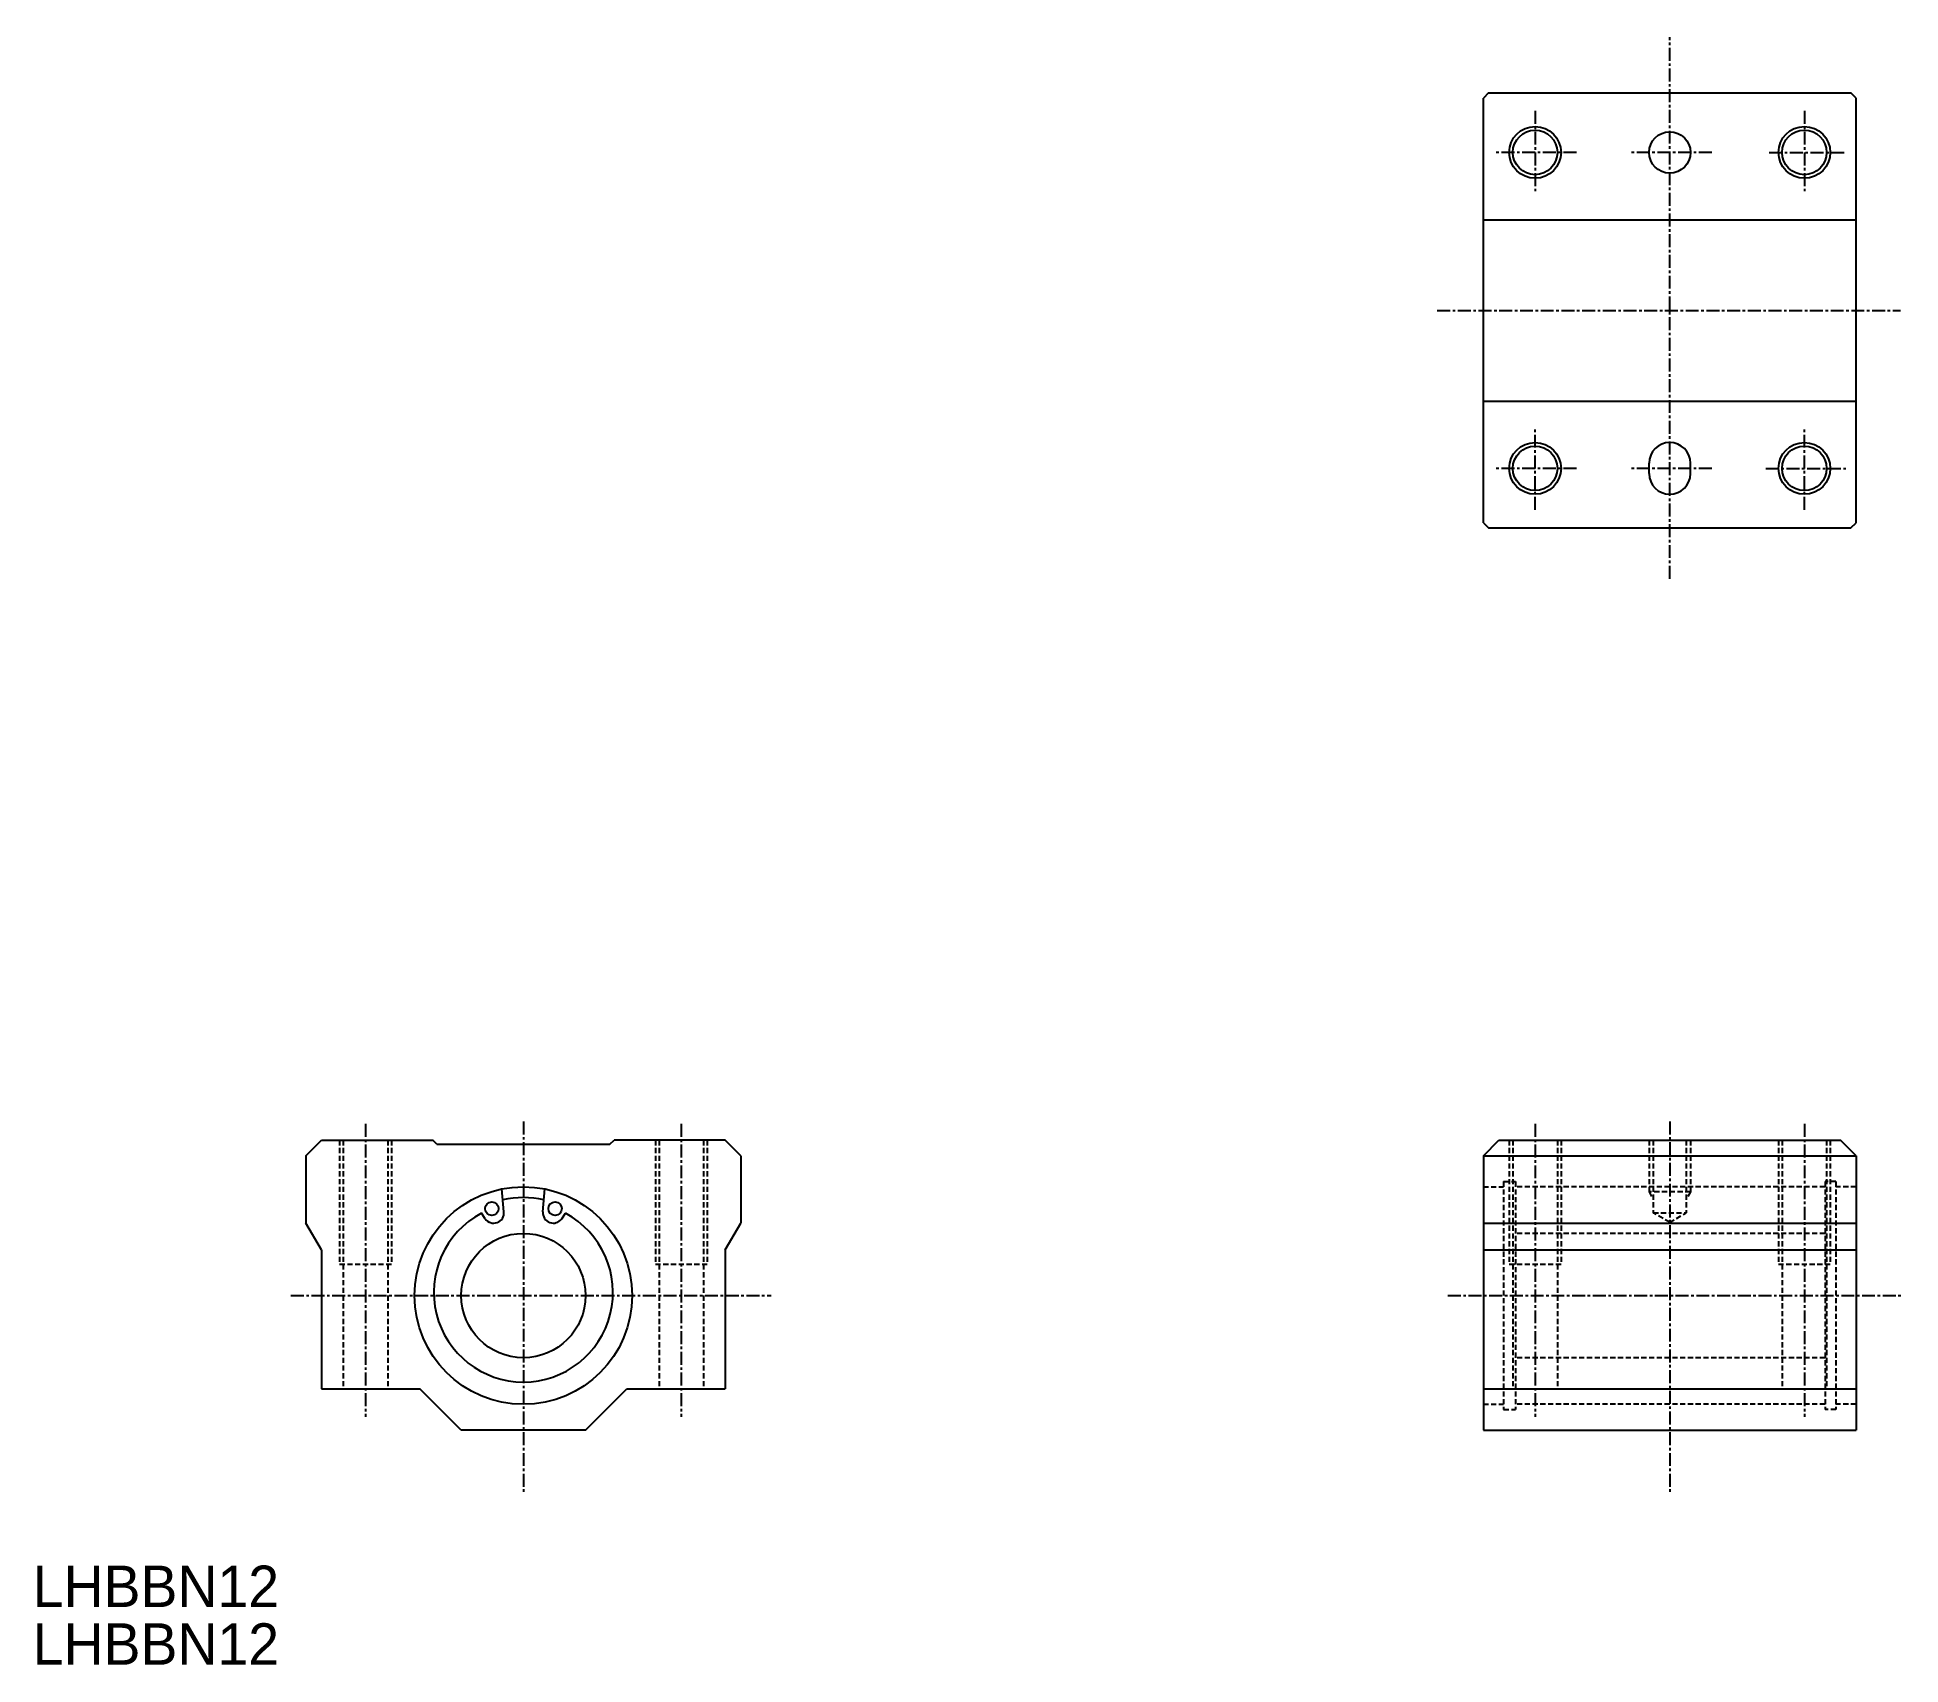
# Model space of a CAD drawing. Extents: x 56 to 236, y 23 to 180.
import ezdxf

# ---------------------------------------------------------------- set-up
doc = ezdxf.new("R2010")
doc.units = 0
doc.linetypes.add('CENTER', pattern=[2, 1.25, -0.25, 0.25, -0.25])
doc.linetypes.add('DASHED', pattern=[0.75, 0.5, -0.25])
doc.layers.get('0').update_dxf_attribs({"linetype": 'CONTINUOUS'})
doc.layers.add('CENTER', color=1, linetype='CENTER')

msp = doc.modelspace()

# ---------------------------------------------------------------- linework, layer by layer
at = {"color": 7, "linetype": 'CONTINUOUS'}
for p, q in [((196.35, 174.47), (195.85, 173.97)), ((195.85, 132.97), (195.85, 173.97)), ((196.35, 174.47), (231.35, 174.47)), ((231.85, 173.97), (231.35, 174.47)), ((231.85, 132.97), (231.85, 173.97)), ((195.85, 162.22), (231.85, 162.22)), ((195.85, 144.72), (231.85, 144.72)), ((211.85, 137.72), (211.85, 138.72)), ((215.85, 137.72), (215.85, 138.72)), ((195.85, 132.97), (196.35, 132.47)), ((196.35, 132.47), (231.35, 132.47)), ((231.35, 132.47), (231.85, 132.97)), ((82.15, 71.87), (83.65, 73.37)), ((83.65, 73.37), (94.4, 73.37)), ((94.8, 72.97), (94.4, 73.37)), ((94.8, 72.97), (111.5, 72.97)), ((111.5, 72.97), (111.9, 73.37)), ((122.65, 73.37), (111.9, 73.37)), ((124.15, 71.87), (122.65, 73.37)), ((195.85, 71.87), (197.35, 73.37)), ((197.35, 73.37), (230.35, 73.37)), ((231.85, 71.87), (230.35, 73.37)), ((82.15, 71.87), (82.15, 65.37)), ((124.15, 71.87), (124.15, 65.37)), ((195.85, 71.87), (231.85, 71.87)), ((195.85, 71.87), (195.85, 45.37)), ((231.85, 71.87), (231.85, 45.37)), ((101.27, 66.45), (101.08, 68.66)), ((105.03, 66.45), (105.23, 68.66)), ((83.65, 62.77), (82.15, 65.37)), ((99.46, 65.79), (99.1, 66.31)), ((106.85, 65.79), (107.21, 66.31)), ((122.65, 62.77), (124.15, 65.37)), ((195.85, 65.37), (231.85, 65.37)), ((83.65, 62.77), (83.65, 49.37)), ((122.65, 62.77), (122.65, 49.37)), ((195.85, 62.77), (231.85, 62.77)), ((83.65, 49.37), (93.15, 49.37)), ((97.15, 45.37), (93.15, 49.37)), ((109.15, 45.37), (113.15, 49.37)), ((113.15, 49.37), (122.65, 49.37)), ((195.85, 49.37), (231.85, 49.37)), ((204.85, 49.37), (204.85, 49.37)), ((213.85, 49.37), (213.85, 49.37)), ((109.15, 45.37), (97.15, 45.37)), ((195.85, 45.37), (231.85, 45.37))]:
    msp.add_line(p, q, dxfattribs=at)
at = {"color": 3, "linetype": 'DASHED'}
for p, q in [((85.4, 73.37), (85.4, 61.37)), ((85.75, 73.37), (85.75, 49.37)), ((90.05, 73.37), (90.05, 49.37)), ((90.4, 73.37), (90.4, 61.37)), ((115.9, 73.37), (115.9, 61.37)), ((116.25, 73.37), (116.25, 49.37)), ((120.55, 73.37), (120.55, 49.37)), ((120.9, 73.37), (120.9, 61.37)), ((198.35, 73.37), (198.35, 61.37)), ((198.7, 73.37), (198.7, 49.37)), ((203, 73.37), (203, 49.37)), ((203.35, 73.37), (203.35, 61.37)), ((211.85, 73.37), (211.85, 68.37)), ((212.25, 73.37), (212.25, 66.37)), ((215.45, 73.37), (215.45, 66.37)), ((215.85, 73.37), (215.85, 68.37)), ((224.35, 73.37), (224.35, 61.37)), ((224.7, 73.37), (224.7, 49.37)), ((229, 73.37), (229, 49.37)), ((229.35, 73.37), (229.35, 61.37)), ((195.85, 68.87), (197.81, 68.87)), ((197.81, 69.37), (197.81, 47.37)), ((197.81, 69.37), (198.96, 69.37)), ((198.96, 69.37), (198.96, 47.37)), ((228.85, 68.87), (198.96, 68.87)), ((228.85, 69.37), (228.85, 47.37)), ((229.89, 69.37), (228.85, 69.37)), ((229.89, 69.37), (229.89, 47.37)), ((231.85, 68.87), (229.89, 68.87)), ((215.85, 68.37), (211.85, 68.37)), ((211.85, 68.37), (212.25, 67.68)), ((215.85, 68.37), (215.45, 67.68)), ((212.25, 66.37), (215.45, 66.37)), ((213.85, 65.44), (212.25, 66.37)), ((213.85, 65.44), (215.45, 66.37)), ((228.85, 64.37), (198.96, 64.37)), ((90.4, 61.37), (85.4, 61.37)), ((120.9, 61.37), (115.9, 61.37)), ((203.35, 61.37), (198.35, 61.37)), ((229.35, 61.37), (224.35, 61.37)), ((228.85, 52.37), (198.96, 52.37)), ((195.85, 47.87), (197.81, 47.87)), ((197.81, 47.37), (198.96, 47.37)), ((228.85, 47.87), (198.96, 47.87)), ((229.89, 47.37), (228.85, 47.37)), ((231.85, 47.87), (229.89, 47.87))]:
    msp.add_line(p, q, dxfattribs=at)
at = {"color": 3}
for centre in [(200.85, 168.72), (226.85, 168.72), (200.85, 138.22), (226.85, 138.22)]:
    msp.add_circle(centre, 2.5, dxfattribs=at)
at = {"color": 7, "linetype": 'CONTINUOUS'}
for centre, radius in [((200.85, 168.72), 2.15), ((213.85, 168.72), 2), ((226.85, 168.72), 2.15), ((200.85, 138.22), 2.15), ((226.85, 138.22), 2.15), ((103.15, 58.37), 10.5), ((100.1, 66.76), 0.65), ((106.21, 66.76), 0.65), ((103.15, 58.37), 6)]:
    msp.add_circle(centre, radius, dxfattribs=at)
for centre, radius, start, end in [((213.85, 138.72), 2, 0, 180), ((213.85, 137.72), 2, 180, 0), ((103.15, 58.37), 9.45, 77.8934, 102.1066), ((103.15, 58.67), 8.65, 117.9872, 62.0128), ((100.28, 66.36), 1, 214.9779, 4.9921), ((106.03, 66.36), 1, 175.0079, 325.0221)]:
    msp.add_arc(centre, radius, start, end, dxfattribs=at)
at = {"layer": 'CENTER', "color": 1, "linetype": 'CENTER'}
for p, q in [((213.85, 127.57), (213.85, 179.84)), ((200.85, 172.72), (200.85, 164.72)), ((226.85, 172.72), (226.85, 164.72)), ((204.85, 168.72), (196.85, 168.72)), ((217.91, 168.72), (209.91, 168.72)), ((223.45, 168.72), (230.85, 168.72)), ((191.39, 153.47), (236.13, 153.47)), ((200.85, 134.22), (200.85, 142.22)), ((226.85, 134.22), (226.85, 142.22)), ((204.85, 138.22), (196.85, 138.22)), ((217.91, 138.22), (209.91, 138.22)), ((223.12, 138.22), (230.85, 138.22)), ((87.9, 74.94), (87.9, 46.65)), ((103.15, 75.17), (103.15, 39.17)), ((118.4, 74.94), (118.4, 46.65)), ((200.85, 74.94), (200.85, 46.65)), ((213.85, 75.17), (213.85, 39.17)), ((226.85, 74.94), (226.85, 46.65)), ((80.69, 58.37), (127.09, 58.37)), ((192.42, 58.37), (236.15, 58.37))]:
    msp.add_line(p, q, dxfattribs=at)

# ---------------------------------------------------------------- texts
at = {"color": 7, "linetype": 'CONTINUOUS'}
for p in [(55.77, 28.3), (55.77, 22.73)]:
    msp.add_text('LHBBN12', height=4, dxfattribs=at).set_placement(p)

doc.saveas('drawing.dxf')
